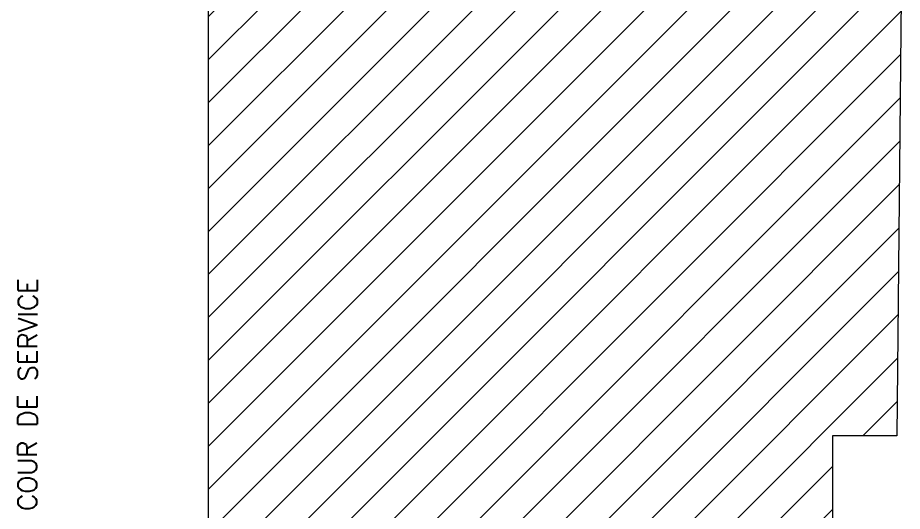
# Model space of a CAD drawing. Extents: x 11546 to 11685, y 7742 to 7835.
# Drawn here: x 11590.62 to 11636.88, y 7777.83 to 7803.63 of the extents above; entities that cross this region are included whole.
import ezdxf

# ---------------------------------------------------------------- set-up
doc = ezdxf.new("R2010")
doc.units = 0
doc.layers.add('Ar0-Texte2', color=6, linetype='CONTINUOUS', lineweight=15)
doc.layers.add('Ar2-Vue-FIN', color=9, linetype='CONTINUOUS', lineweight=9)
doc.styles.get("Standard").update_dxf_attribs({"font": 'romans.shx'})

msp = doc.modelspace()

# ---------------------------------------------------------------- hatches: boundary and pattern name
at = {"layer": 'Ar2-Vue-FIN'}
h = msp.add_hatch(dxfattribs=at)
h.set_pattern_fill('ANSI31', color=256, scale=0.5, angle=504.8435, style=0)
h.set_pattern_definition([(45, (11621.4753, 7813.3294), (-1.12253, 1.12253), [])])
h.paths.add_polyline_path([(11636.59, 7781.764), (11636.879, 7810.64), (11604.284, 7810.679), (11604.236, 7804.892), (11600.604, 7804.892), (11600.604, 7774.814), (11601.078, 7774.814), (11631.367, 7774.814), (11631.367, 7775.054), (11630.507, 7775.054), (11630.507, 7775.874), (11631.367, 7775.874), (11631.367, 7776.224), (11632.547, 7776.224), (11632.547, 7775.664), (11633.22, 7775.664), (11633.22, 7781.764)])
h.paths.add_polyline_path([(11630.25, 7775.793), (11630.505, 7775.793), (11630.505, 7775.07), (11630.25, 7775.07)], flags=16)
h.paths.add_polyline_path([(11630.057, 7775.862), (11630.312, 7775.862), (11630.311, 7775.046), (11630.056, 7775.046)], flags=16)
h.paths.add_polyline_path([(11609.955, 7776.251), (11610.38, 7776.251), (11610.38, 7775.818), (11609.955, 7775.818)], flags=16)
h.paths.add_polyline_path([(11617.812, 7808.346), (11617.805, 7808.726), (11617.974, 7808.721), (11617.981, 7808.341)], flags=16)

# ---------------------------------------------------------------- linework, layer by layer
for p, q in [((11636.879, 7810.628), (11636.59, 7781.764)), ((11600.604, 7774.731), (11600.604, 7805.142))]:
    msp.add_line(p, q, dxfattribs=at)
at = {"layer": 'Ar2-Vue-FIN', "flags": 128}
msp.add_lwpolyline([(11636.59, 7781.764), (11633.22, 7781.764), (11633.22, 7775.664)], dxfattribs=at)

# ---------------------------------------------------------------- texts
at = {"layer": 'Ar0-Texte2', "insert": (11591.135, 7783.93), "char_height": 1, "width": 40, "attachment_point": 5, "rotation": 89.8435}
msp.add_mtext('COUR DE SERVICE', dxfattribs=at)

doc.saveas('drawing.dxf')
